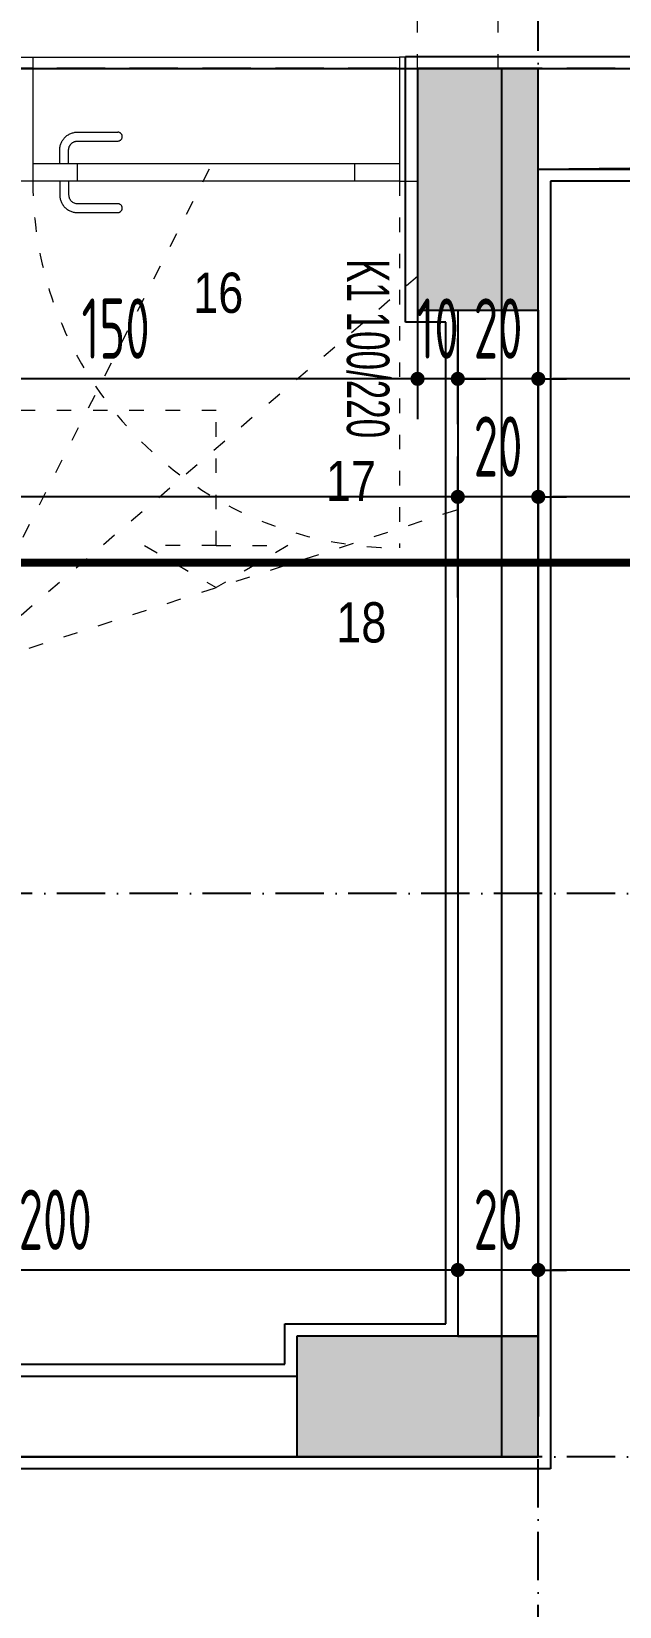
# Model space of a CAD drawing. Extents: x 41749 to 92598, y -24291 to 29432.
# Drawn here: x 53896.7 to 54042.7, y -22678.6 to -22287.1 of the extents above; entities that cross this region are included whole.
import ezdxf

# ---------------------------------------------------------------- set-up
doc = ezdxf.new("R2010")
doc.units = 0
doc.header["$MEASUREMENT"] = 0
doc.header["$PDMODE"] = 3
for name, pattern in [('ACAD_ISO03W100', [30, 12, -18]), ('ACAD_ISO10W100', [18, 12, -3, 0, -3]), ('DASHED', [0.75, 0.5, -0.25])]:
    doc.linetypes.add(name, pattern=pattern)
doc.layers.get('0').update_dxf_attribs({"linetype": 'CONTINUOUS'})
doc.layers.get('Defpoints').update_dxf_attribs({"linetype": 'CONTINUOUS'})
for name, color, linetype in [('ADAKENARI', 7, 'CONTINUOUS'), ('AKS', 10, 'CONTINUOUS'), ('DUVAR', 6, 'CONTINUOUS'), ('İÇ ÖLÇÜ', 95, 'CONTINUOUS'), ('KOLON', 5, 'CONTINUOUS'), ('MERBAS', 231, 'CONTINUOUS'), ('OLCU', 3, 'CONTINUOUS'), ('SIVA', 7, 'CONTINUOUS'), ('SıVA', 7, 'CONTINUOUS'), ('tar', 12, 'CONTINUOUS'), ('YAZI', 7, 'CONTINUOUS')]:
    doc.layers.add(name, color=color, linetype=linetype)
for name, color, linetype, lineweight in [('KAPI-ACILIM1', 13, 'ACAD_ISO03W100', 20), ('KAPI-ACILIM11', 13, 'ACAD_ISO03W100', 20), ('KAPI-GOR', 153, 'CONTINUOUS', 15), ('KAPI-KASA', 34, 'CONTINUOUS', 20)]:
    doc.layers.add(name, color=color, linetype=linetype, lineweight=lineweight)
doc.styles.add('OLCU', font='isocpeur.ttf', dxfattribs={"width": 0.59})
doc.styles.add('POZ', font='arial.ttf', dxfattribs={"width": 0.8, "height": 12.5})
doc.dimstyles.new('OLCU3', dxfattribs={"dimscale": 0.5, "dimtxt": 30, "dimasz": 7, "dimexe": 20, "dimexo": 0, "dimgap": 10, "dimtad": 1, "dimdec": 4, "dimrnd": 0.5, "dimdsep": 46, "dimtxsty": 'OLCU', "dimblk1": 'DOT', "dimblk2": 'DOT', "dimsah": 1, "dimcen": 0.09, "dimclrt": 4, "dimadec": 0, "dimazin": 0, "dimtfac": 1, "dimtdec": 4, "dimtix": 1, "dimtmove": 2, "dimatfit": 3, "dimfxl": 0, "dimtolj": 1, "dimtzin": 0, "dimarcsym": 0})

# ---------------------------------------------------------------- blocks, each defined once
blk = doc.blocks.new('DOT')
at = {"color": 0, "linetype": 'ByBlock'}
blk.add_line((-0.5, 0), (-1, 0), dxfattribs=at)
at = {"color": 0, "linetype": 'ByBlock', "const_width": 0.5}
blk.add_lwpolyline([(-0.25, 0, 1), (0.25, 0, 1)], format="xyb", close=True, dxfattribs=at)
blk = doc.blocks.new('*D2211')
at = {"layer": 'Defpoints', "color": 0, "transparency": 16777216}
for p in [(54477.54, -22316.34), (54022.54, -22373.44), (54022.54, -22373.44)]:
    blk.add_point(p, dxfattribs=at)
at = {"layer": 'İÇ ÖLÇÜ', "color": 0, "lineweight": -2, "transparency": 16777216}
for p, q in [((54477.54, -22348.44), (54477.54, -22383.44)), ((54022.54, -22373.44), (54022.54, -22363.44)), ((54474.04, -22373.44), (54026.04, -22373.44))]:
    blk.add_line(p, q, dxfattribs=at)
at = {"layer": 'İÇ ÖLÇÜ', "color": 0, "lineweight": -2, "transparency": 16777216, "xscale": 3.5, "yscale": 3.5, "zscale": 3.5, "rotation": 180}
blk.add_blockref('DOT', (54022.54, -22373.44), dxfattribs=at)
at = {"layer": 'İÇ ÖLÇÜ', "color": 0, "lineweight": -2, "transparency": 16777216, "xscale": 3.5, "yscale": 3.5, "zscale": 3.5}
blk.add_blockref('DOT', (54477.54, -22373.44), dxfattribs=at)
at = {"layer": 'İÇ ÖLÇÜ', "color": 4, "transparency": 16777216, "insert": (54250.04, -22360.94), "char_height": 15, "attachment_point": 5, "style": 'OLCU'}
blk.add_mtext('\\A1;455', dxfattribs=at)
blk = doc.blocks.new('*D2212')
at = {"layer": 'Defpoints', "color": 0, "transparency": 16777216}
for p in [(54002.54, -22373.44), (54022.54, -22373.44), (54002.54, -22384.72)]:
    blk.add_point(p, dxfattribs=at)
at = {"layer": 'İÇ ÖLÇÜ', "color": 0, "lineweight": -2, "transparency": 16777216}
for p, q in [((54002.54, -22384.72), (54002.54, -22363.44)), ((54022.54, -22373.44), (54022.54, -22363.44)), ((53999.04, -22373.44), (53995.54, -22373.44)), ((54022.54, -22373.44), (54002.54, -22373.44)), ((54026.04, -22373.44), (54029.54, -22373.44))]:
    blk.add_line(p, q, dxfattribs=at)
at = {"layer": 'İÇ ÖLÇÜ', "color": 0, "lineweight": -2, "transparency": 16777216, "xscale": 3.5, "yscale": 3.5, "zscale": 3.5}
blk.add_blockref('DOT', (54002.54, -22373.44), dxfattribs=at)
at = {"layer": 'İÇ ÖLÇÜ', "color": 0, "lineweight": -2, "transparency": 16777216, "xscale": 3.5, "yscale": 3.5, "zscale": 3.5, "rotation": 180}
blk.add_blockref('DOT', (54022.54, -22373.44), dxfattribs=at)
at = {"layer": 'İÇ ÖLÇÜ', "color": 4, "transparency": 16777216, "insert": (54012.54, -22360.94), "char_height": 15, "attachment_point": 5, "style": 'OLCU'}
blk.add_mtext('\\A1;20', dxfattribs=at)
blk = doc.blocks.new('*D2213')
at = {"layer": 'Defpoints', "color": 0, "transparency": 16777216}
for p in [(53992.54, -22333.65), (53992.54, -22373.44), (54002.54, -22384.72)]:
    blk.add_point(p, dxfattribs=at)
at = {"layer": 'İÇ ÖLÇÜ', "color": 0, "lineweight": -2, "transparency": 16777216}
for p, q in [((53992.54, -22348.44), (53992.54, -22383.44)), ((54002.54, -22384.72), (54002.54, -22363.44)), ((53989.04, -22373.44), (53985.54, -22373.44)), ((54002.54, -22373.44), (53992.54, -22373.44)), ((54006.04, -22373.44), (54009.54, -22373.44))]:
    blk.add_line(p, q, dxfattribs=at)
at = {"layer": 'İÇ ÖLÇÜ', "color": 0, "lineweight": -2, "transparency": 16777216, "xscale": 3.5, "yscale": 3.5, "zscale": 3.5}
blk.add_blockref('DOT', (53992.54, -22373.44), dxfattribs=at)
at = {"layer": 'İÇ ÖLÇÜ', "color": 0, "lineweight": -2, "transparency": 16777216, "xscale": 3.5, "yscale": 3.5, "zscale": 3.5, "rotation": 180}
blk.add_blockref('DOT', (54002.54, -22373.44), dxfattribs=at)
at = {"layer": 'İÇ ÖLÇÜ', "color": 4, "transparency": 16777216, "insert": (53997.54, -22360.94), "char_height": 15, "attachment_point": 5, "style": 'OLCU'}
blk.add_mtext('\\A1;10', dxfattribs=at)
blk = doc.blocks.new('*D2214')
at = {"layer": 'Defpoints', "color": 0, "transparency": 16777216}
for p in [(53842.54, -22308.92), (53992.54, -22333.65), (53842.54, -22373.44)]:
    blk.add_point(p, dxfattribs=at)
at = {"layer": 'İÇ ÖLÇÜ', "color": 0, "lineweight": -2, "transparency": 16777216}
for p, q in [((53842.54, -22348.44), (53842.54, -22383.44)), ((53992.54, -22348.44), (53992.54, -22383.44)), ((53989.04, -22373.44), (53846.04, -22373.44))]:
    blk.add_line(p, q, dxfattribs=at)
at = {"layer": 'İÇ ÖLÇÜ', "color": 0, "lineweight": -2, "transparency": 16777216, "xscale": 3.5, "yscale": 3.5, "zscale": 3.5, "rotation": 180}
blk.add_blockref('DOT', (53842.54, -22373.44), dxfattribs=at)
at = {"layer": 'İÇ ÖLÇÜ', "color": 0, "lineweight": -2, "transparency": 16777216, "xscale": 3.5, "yscale": 3.5, "zscale": 3.5}
blk.add_blockref('DOT', (53992.54, -22373.44), dxfattribs=at)
at = {"layer": 'İÇ ÖLÇÜ', "color": 4, "transparency": 16777216, "insert": (53917.54, -22360.94), "char_height": 15, "attachment_point": 5, "style": 'OLCU'}
blk.add_mtext('\\A1;150', dxfattribs=at)
blk = doc.blocks.new('*D2219')
at = {"layer": 'Defpoints', "color": 0, "transparency": 16777216}
for p in [(54477.54, -22383.44), (54022.54, -22402.77), (54022.54, -22439.49)]:
    blk.add_point(p, dxfattribs=at)
at = {"layer": 'İÇ ÖLÇÜ', "color": 0, "lineweight": -2, "transparency": 16777216}
for p, q in [((54477.54, -22383.44), (54477.54, -22412.77)), ((54022.54, -22427.77), (54022.54, -22392.77)), ((54474.04, -22402.77), (54026.04, -22402.77))]:
    blk.add_line(p, q, dxfattribs=at)
at = {"layer": 'İÇ ÖLÇÜ', "color": 0, "lineweight": -2, "transparency": 16777216, "xscale": 3.5, "yscale": 3.5, "zscale": 3.5, "rotation": 180}
blk.add_blockref('DOT', (54022.54, -22402.77), dxfattribs=at)
at = {"layer": 'İÇ ÖLÇÜ', "color": 0, "lineweight": -2, "transparency": 16777216, "xscale": 3.5, "yscale": 3.5, "zscale": 3.5}
blk.add_blockref('DOT', (54477.54, -22402.77), dxfattribs=at)
at = {"layer": 'İÇ ÖLÇÜ', "color": 4, "transparency": 16777216, "insert": (54250.04, -22390.27), "char_height": 15, "attachment_point": 5, "style": 'OLCU'}
blk.add_mtext('\\A1;455', dxfattribs=at)
blk = doc.blocks.new('*D2220')
at = {"layer": 'Defpoints', "color": 0, "transparency": 16777216}
for p in [(54002.54, -22402.77), (54022.54, -22439.49), (54002.54, -22459.97)]:
    blk.add_point(p, dxfattribs=at)
at = {"layer": 'İÇ ÖLÇÜ', "color": 0, "lineweight": -2, "transparency": 16777216}
for p, q in [((54002.54, -22427.77), (54002.54, -22392.77)), ((54022.54, -22427.77), (54022.54, -22392.77)), ((53999.04, -22402.77), (53995.54, -22402.77)), ((54022.54, -22402.77), (54002.54, -22402.77)), ((54026.04, -22402.77), (54029.54, -22402.77))]:
    blk.add_line(p, q, dxfattribs=at)
at = {"layer": 'İÇ ÖLÇÜ', "color": 0, "lineweight": -2, "transparency": 16777216, "xscale": 3.5, "yscale": 3.5, "zscale": 3.5}
blk.add_blockref('DOT', (54002.54, -22402.77), dxfattribs=at)
at = {"layer": 'İÇ ÖLÇÜ', "color": 0, "lineweight": -2, "transparency": 16777216, "xscale": 3.5, "yscale": 3.5, "zscale": 3.5, "rotation": 180}
blk.add_blockref('DOT', (54022.54, -22402.77), dxfattribs=at)
at = {"layer": 'İÇ ÖLÇÜ', "color": 4, "transparency": 16777216, "insert": (54012.54, -22390.27), "char_height": 15, "attachment_point": 5, "style": 'OLCU'}
blk.add_mtext('\\A1;20', dxfattribs=at)
blk = doc.blocks.new('*D2221')
at = {"layer": 'Defpoints', "color": 0, "transparency": 16777216}
for p in [(53632.54, -22402.77), (53632.54, -22459.97), (54002.54, -22459.97)]:
    blk.add_point(p, dxfattribs=at)
at = {"layer": 'İÇ ÖLÇÜ', "color": 0, "lineweight": -2, "transparency": 16777216}
for p, q in [((53632.54, -22427.77), (53632.54, -22392.77)), ((54002.54, -22427.77), (54002.54, -22392.77)), ((53999.04, -22402.77), (53636.04, -22402.77))]:
    blk.add_line(p, q, dxfattribs=at)
at = {"layer": 'İÇ ÖLÇÜ', "color": 0, "lineweight": -2, "transparency": 16777216, "xscale": 3.5, "yscale": 3.5, "zscale": 3.5, "rotation": 180}
blk.add_blockref('DOT', (53632.54, -22402.77), dxfattribs=at)
at = {"layer": 'İÇ ÖLÇÜ', "color": 0, "lineweight": -2, "transparency": 16777216, "xscale": 3.5, "yscale": 3.5, "zscale": 3.5}
blk.add_blockref('DOT', (54002.54, -22402.77), dxfattribs=at)
at = {"layer": 'İÇ ÖLÇÜ', "color": 4, "transparency": 16777216, "insert": (53794.75, -22390.27), "char_height": 15, "attachment_point": 5, "style": 'OLCU'}
blk.add_mtext('\\A1;370', dxfattribs=at)
blk = doc.blocks.new('*D2234')
at = {"layer": 'Defpoints', "color": 0, "transparency": 16777216}
for p in [(54022.54, -22587.94), (54022.54, -22594.93), (54492.54, -22611.87)]:
    blk.add_point(p, dxfattribs=at)
at = {"layer": 'İÇ ÖLÇÜ', "color": 0, "lineweight": -2, "transparency": 16777216}
for p, q in [((54492.54, -22611.87), (54492.54, -22584.93)), ((54022.54, -22587.94), (54022.54, -22604.93)), ((54489.04, -22594.93), (54026.04, -22594.93))]:
    blk.add_line(p, q, dxfattribs=at)
at = {"layer": 'İÇ ÖLÇÜ', "color": 0, "lineweight": -2, "transparency": 16777216, "xscale": 3.5, "yscale": 3.5, "zscale": 3.5, "rotation": 180}
blk.add_blockref('DOT', (54022.54, -22594.93), dxfattribs=at)
at = {"layer": 'İÇ ÖLÇÜ', "color": 0, "lineweight": -2, "transparency": 16777216, "xscale": 3.5, "yscale": 3.5, "zscale": 3.5}
blk.add_blockref('DOT', (54492.54, -22594.93), dxfattribs=at)
at = {"layer": 'İÇ ÖLÇÜ', "color": 4, "transparency": 16777216, "insert": (54257.54, -22582.43), "char_height": 15, "attachment_point": 5, "style": 'OLCU'}
blk.add_mtext('\\A1;470', dxfattribs=at)
blk = doc.blocks.new('*D2235')
at = {"layer": 'Defpoints', "color": 0, "transparency": 16777216}
for p in [(54002.54, -22565.25), (54022.54, -22587.94), (54002.54, -22594.93)]:
    blk.add_point(p, dxfattribs=at)
at = {"layer": 'İÇ ÖLÇÜ', "color": 0, "lineweight": -2, "transparency": 16777216}
for p, q in [((54002.54, -22569.93), (54002.54, -22604.93)), ((54022.54, -22587.94), (54022.54, -22604.93)), ((53999.04, -22594.93), (53995.54, -22594.93)), ((54022.54, -22594.93), (54002.54, -22594.93)), ((54026.04, -22594.93), (54029.54, -22594.93))]:
    blk.add_line(p, q, dxfattribs=at)
at = {"layer": 'İÇ ÖLÇÜ', "color": 0, "lineweight": -2, "transparency": 16777216, "xscale": 3.5, "yscale": 3.5, "zscale": 3.5}
blk.add_blockref('DOT', (54002.54, -22594.93), dxfattribs=at)
at = {"layer": 'İÇ ÖLÇÜ', "color": 0, "lineweight": -2, "transparency": 16777216, "xscale": 3.5, "yscale": 3.5, "zscale": 3.5, "rotation": 180}
blk.add_blockref('DOT', (54022.54, -22594.93), dxfattribs=at)
at = {"layer": 'İÇ ÖLÇÜ', "color": 4, "transparency": 16777216, "insert": (54012.54, -22582.43), "char_height": 15, "attachment_point": 5, "style": 'OLCU'}
blk.add_mtext('\\A1;20', dxfattribs=at)
blk = doc.blocks.new('*D2236')
at = {"layer": 'Defpoints', "color": 0, "transparency": 16777216}
for p in [(53802.54, -22561.34), (54002.54, -22565.25), (53802.54, -22594.93)]:
    blk.add_point(p, dxfattribs=at)
at = {"layer": 'İÇ ÖLÇÜ', "color": 0, "lineweight": -2, "transparency": 16777216}
for p, q in [((53802.54, -22569.93), (53802.54, -22604.93)), ((54002.54, -22569.93), (54002.54, -22604.93)), ((53999.04, -22594.93), (53806.04, -22594.93))]:
    blk.add_line(p, q, dxfattribs=at)
at = {"layer": 'İÇ ÖLÇÜ', "color": 0, "lineweight": -2, "transparency": 16777216, "xscale": 3.5, "yscale": 3.5, "zscale": 3.5, "rotation": 180}
blk.add_blockref('DOT', (53802.54, -22594.93), dxfattribs=at)
at = {"layer": 'İÇ ÖLÇÜ', "color": 0, "lineweight": -2, "transparency": 16777216, "xscale": 3.5, "yscale": 3.5, "zscale": 3.5}
blk.add_blockref('DOT', (54002.54, -22594.93), dxfattribs=at)
at = {"layer": 'İÇ ÖLÇÜ', "color": 4, "transparency": 16777216, "insert": (53902.54, -22582.43), "char_height": 15, "attachment_point": 5, "style": 'OLCU'}
blk.add_mtext('\\A1;200', dxfattribs=at)
blk = doc.blocks.new('*D2361')
at = {"layer": 'Defpoints', "color": 0, "transparency": 16777216}
for p in [(53992.54, -22107.72), (53842.54, -22296.34), (53992.54, -22311.26)]:
    blk.add_point(p, dxfattribs=at)
at = {"layer": 'OLCU', "color": 0, "lineweight": -2, "transparency": 16777216}
for p, q in [((53842.54, -22132.72), (53842.54, -22097.72)), ((53992.54, -22132.72), (53992.54, -22097.72)), ((53846.04, -22107.72), (53989.04, -22107.72))]:
    blk.add_line(p, q, dxfattribs=at)
at = {"layer": 'OLCU', "color": 0, "lineweight": -2, "transparency": 16777216, "xscale": 3.5, "yscale": 3.5, "zscale": 3.5, "rotation": 180}
blk.add_blockref('DOT', (53842.54, -22107.72), dxfattribs=at)
at = {"layer": 'OLCU', "color": 0, "lineweight": -2, "transparency": 16777216, "xscale": 3.5, "yscale": 3.5, "zscale": 3.5}
blk.add_blockref('DOT', (53992.54, -22107.72), dxfattribs=at)
at = {"layer": 'OLCU', "color": 4, "transparency": 16777216, "insert": (53917.54, -22095.22), "char_height": 15, "attachment_point": 5, "style": 'OLCU'}
blk.add_mtext('\\A1;150', dxfattribs=at)
blk = doc.blocks.new('*D2362')
at = {"layer": 'Defpoints', "color": 0, "transparency": 16777216}
for p in [(54497.54, -22107.72), (53992.54, -22311.26), (54497.54, -22311.26)]:
    blk.add_point(p, dxfattribs=at)
at = {"layer": 'OLCU', "color": 0, "lineweight": -2, "transparency": 16777216}
for p, q in [((53992.54, -22132.72), (53992.54, -22097.72)), ((54497.54, -22132.72), (54497.54, -22097.72)), ((53996.04, -22107.72), (54494.04, -22107.72))]:
    blk.add_line(p, q, dxfattribs=at)
at = {"layer": 'OLCU', "color": 0, "lineweight": -2, "transparency": 16777216, "xscale": 3.5, "yscale": 3.5, "zscale": 3.5, "rotation": 180}
blk.add_blockref('DOT', (53992.54, -22107.72), dxfattribs=at)
at = {"layer": 'OLCU', "color": 0, "lineweight": -2, "transparency": 16777216, "xscale": 3.5, "yscale": 3.5, "zscale": 3.5}
blk.add_blockref('DOT', (54497.54, -22107.72), dxfattribs=at)
at = {"layer": 'OLCU', "color": 4, "transparency": 16777216, "insert": (54245.04, -22095.22), "char_height": 15, "attachment_point": 5, "style": 'OLCU'}
blk.add_mtext('\\A1;505', dxfattribs=at)
blk = doc.blocks.new('*D2363')
at = {"layer": 'Defpoints', "color": 0, "transparency": 16777216}
for p in [(52732.54, -22074.62), (54497.54, -22132.72), (52732.54, -22296.34)]:
    blk.add_point(p, dxfattribs=at)
at = {"layer": 'OLCU', "color": 0, "lineweight": -2, "transparency": 16777216}
for p, q in [((52732.54, -22099.62), (52732.54, -22064.62)), ((54497.54, -22099.62), (54497.54, -22064.62)), ((54494.04, -22074.62), (52736.04, -22074.62))]:
    blk.add_line(p, q, dxfattribs=at)
at = {"layer": 'OLCU', "color": 0, "lineweight": -2, "transparency": 16777216, "xscale": 3.5, "yscale": 3.5, "zscale": 3.5, "rotation": 180}
blk.add_blockref('DOT', (52732.54, -22074.62), dxfattribs=at)
at = {"layer": 'OLCU', "color": 0, "lineweight": -2, "transparency": 16777216, "xscale": 3.5, "yscale": 3.5, "zscale": 3.5}
blk.add_blockref('DOT', (54497.54, -22074.62), dxfattribs=at)
at = {"layer": 'OLCU', "color": 4, "transparency": 16777216, "insert": (53615.04, -22062.12), "char_height": 15, "attachment_point": 5, "style": 'OLCU'}
blk.add_mtext('\\A1;1765', dxfattribs=at)

msp = doc.modelspace()

# ---------------------------------------------------------------- hatches: boundary and pattern name
at = {"layer": 'tar'}
h = msp.add_hatch(dxfattribs=at)
h.set_pattern_fill('ANSI33', color=256, scale=40, style=0)
h.paths.add_polyline_path([(52927.53676, -22296.33978), (52897.53676, -22296.33978), (52897.53676, -22356.33978), (52927.53676, -22356.33978)])
h.paths.add_polyline_path([(53452.53676, -22296.33978), (53442.53676, -22296.33978), (53432.53676, -22296.33978), (53432.53676, -22501.33978), (53452.53676, -22501.33978)])
h.paths.add_polyline_path([(53632.53676, -22296.33978), (53622.53676, -22296.33978), (53612.53676, -22296.33978), (53612.53676, -22501.33978), (53632.53676, -22501.33978)])
h.paths.add_polyline_path([(53992.53676, -22356.33978), (54022.53676, -22356.33978), (54022.53676, -22296.33978), (53992.53676, -22296.33978)])
h.paths.add_polyline_path([(54342.38823, -22296.33978), (54342.38823, -22326.33978), (54401.38823, -22326.33978), (54401.38823, -22296.33978)])
h.paths.add_polyline_path([(52927.53676, -22581.33978), (52897.53676, -22581.33978), (52897.53676, -22641.33978), (52927.53676, -22641.33978)])
h.paths.add_polyline_path([(53612.53676, -22611.33978), (53612.53676, -22641.33978), (53672.53676, -22641.33978), (53672.53676, -22611.33978)])
h.paths.add_polyline_path([(54022.53676, -22641.33978), (54022.53676, -22611.33978), (53962.53676, -22611.33978), (53962.53676, -22641.33978)])
h.paths.add_polyline_path([(52927.53676, -23111.33978), (52927.53676, -23081.33978), (52867.53676, -23081.33978), (52867.53676, -23111.33978)])
h.paths.add_polyline_path([(53352.53676, -23156.33973), (53322.53676, -23156.33973), (53322.53676, -23216.33973), (53352.53676, -23216.33973)])
h.paths.add_polyline_path([(53852.53676, -23156.33973), (53822.53676, -23156.33973), (53822.53676, -23216.33973), (53852.53676, -23216.33973)])
h.paths.add_polyline_path([(54341.38823, -23081.33978), (54341.38823, -23111.33978), (54401.38823, -23111.33978), (54401.38823, -23081.33978)])

# ---------------------------------------------------------------- linework, layer by layer
at = {"layer": 'ADAKENARI'}
msp.add_lwpolyline([(53442.53676, -22296.33978), (54013.35869, -22296.33978), (54013.35869, -22641.33978), (53442.53676, -22641.33978)], close=True, dxfattribs=at)
at = {"layer": 'AKS', "linetype": 'ACAD_ISO10W100'}
for p, q in [((54022.53676, -24011.44639), (54022.53676, -21978.06351)), ((54874.22491, -22296.33978), (52118.01207, -22296.33978)), ((54874.22491, -22501.33978), (52118.01207, -22501.33978)), ((54874.22491, -22641.33978), (52118.01207, -22641.33978))]:
    msp.add_line(p, q, dxfattribs=at)
at = {"layer": 'Defpoints'}
msp.add_lwpolyline([(52757.53676, -22321.33978), (53212.53676, -22321.33978), (53212.53676, -22551.33978), (53432.53676, -22551.33978), (53432.53676, -22641.33978), (54022.53676, -22641.33978), (54022.53676, -22321.33978), (54477.53676, -22316.33978), (54487.53676, -22966.09965), (54331.87856, -23201.28472), (54301.87856, -23201.28472), (54301.87856, -23211.33978), (53077.58132, -23211.29363), (52762.93707, -23168.44382), (52764.96116, -23153.58102), (52757.53676, -23152.56992), (52757.53676, -22321.33978)], close=True, dxfattribs=at)
at = {"layer": 'DUVAR'}
for p, q in [((54022.53676, -22296.33978), (54341.38823, -22296.33978)), ((54022.53676, -22321.33978), (54341.38823, -22321.33978)), ((54002.53676, -22356.33978), (54002.53676, -22611.33978)), ((54022.53676, -22356.33978), (54022.53676, -22611.33978)), ((54002.53676, -22611.33978), (54022.53676, -22611.33978)), ((53672.53676, -22621.33978), (53962.53676, -22621.33978)), ((53672.53676, -22641.33978), (53962.53676, -22641.33978))]:
    msp.add_line(p, q, dxfattribs=at)
at = {"layer": 'KAPI-ACILIM1', "ltscale": 0.3}
for p, q in [((53940.78853, -22321.33978), (53882.5969, -22436.33978)), ((53988.09231, -22324.33978), (53988.09231, -22415.45089)), ((53992.53676, -22347.9813), (53887.53676, -22437.78687)), ((53887.53676, -22443.10597), (54002.53676, -22405.91718)), ((53942.53676, -22414.82477), (53924.73076, -22414.82477)), ((53924.73076, -22414.82477), (53942.53676, -22425.32003)), ((53942.53676, -22414.82477), (53960.34276, -22414.82477)), ((53960.34276, -22414.82477), (53942.53676, -22425.32003))]:
    msp.add_line(p, q, dxfattribs=at)
for points in [[(54012.53676, -22296.33978), (54012.53676, -22156.33978), (53612.53676, -22156.33978), (53612.53676, -22296.33978)], [(53992.53676, -22296.33978), (53992.53676, -22176.33978), (53632.53676, -22176.33978), (53632.53676, -22296.33978)], [(53992.53676, -22296.33978), (53992.53676, -22176.33978), (53632.53676, -22176.33978), (53632.53676, -22296.33978)], [(53942.53676, -22414.82477), (53942.53676, -22381.33978), (53820.03676, -22381.33978)]]:
    msp.add_lwpolyline(points, dxfattribs=at)
msp.add_ellipse((53988.09231, -22324.33978), major_axis=(-64.42528, -64.42528), ratio=1, start_param=-0.785398163, end_param=0.785398163, dxfattribs=at)
at = {"layer": 'KAPI-ACILIM11'}
for p, q in [((53908.09231, -22312.11756), (53918.09231, -22312.11756)), ((53903.64787, -22319.89534), (53903.64787, -22316.562)), ((53905.87009, -22319.89534), (53905.87009, -22316.562)), ((53908.09231, -22314.33978), (53918.09231, -22314.33978)), ((53903.64787, -22319.89534), (53903.64787, -22319.062)), ((53905.87009, -22319.89534), (53905.87009, -22319.062)), ((53903.64787, -22324.33978), (53903.64787, -22327.67312)), ((53905.87009, -22324.33978), (53905.87009, -22327.67312)), ((53908.09231, -22329.89534), (53918.09231, -22329.89534)), ((53908.09231, -22332.11756), (53918.09231, -22332.11756))]:
    msp.add_line(p, q, dxfattribs=at)
for centre in [(53918.09231, -22313.22867), (53918.09231, -22331.00645)]:
    msp.add_arc(centre, 1.11111, 270, 90, dxfattribs=at)
at = {"layer": 'KAPI-ACILIM11', "extrusion": (0, 0, -1)}
for major_axis, start_param, end_param in [((3.1427, 3.1427), 3.926990817, 5.497787144), ((-1.57135, 1.57135), 5.497787144, 7.068583471)]:
    msp.add_ellipse((53908.09231, -22316.562), major_axis=major_axis, ratio=1, start_param=start_param, end_param=end_param, dxfattribs=at)
at = {"layer": 'KAPI-ACILIM11'}
for major_axis, start_param, end_param in [((-3.1427, 3.1427), 0.785398163, 2.35619449), ((-1.57135, -1.57135), -0.785398163, 0.785398163)]:
    msp.add_ellipse((53908.09231, -22327.67312), major_axis=major_axis, ratio=1, start_param=start_param, end_param=end_param, dxfattribs=at)
at = {"layer": 'KAPI-GOR'}
msp.add_line((53896.9812, -22293.50648), (53988.09231, -22293.50648), dxfattribs=at)
at = {"layer": 'KAPI-KASA'}
for p, q in [((53893.08776, -22293.50648), (53896.9812, -22293.50648)), ((53896.9812, -22293.50648), (53896.9812, -22324.33978)), ((53988.09231, -22293.50648), (53988.09231, -22324.33978)), ((53992.53676, -22293.50648), (53988.09231, -22293.50648)), ((53896.9812, -22319.89534), (53988.09231, -22319.89534)), ((53908.09231, -22324.33978), (53908.09231, -22319.89534)), ((53976.9812, -22324.33978), (53976.9812, -22319.89534)), ((53896.9812, -22324.33978), (53893.08776, -22324.33978)), ((53988.09231, -22324.33978), (53896.9812, -22324.33978)), ((53988.09231, -22324.33978), (53988.09231, -22324.33978)), ((53988.09231, -22324.33978), (53992.53676, -22324.33978))]:
    msp.add_line(p, q, dxfattribs=at)
at = {"layer": 'KOLON'}
for p, q in [((54022.53676, -22296.33978), (53992.53676, -22296.33978)), ((53992.53676, -22296.33978), (53992.53676, -22356.33978)), ((54022.53676, -22296.33978), (54002.53676, -22296.33978)), ((54002.53676, -22296.33978), (54022.53676, -22296.33978)), ((54022.53676, -22356.33978), (54022.53676, -22296.33978)), ((54022.53676, -22356.33978), (54022.53676, -22296.33978)), ((53992.53676, -22356.33978), (54022.53676, -22356.33978)), ((53962.53676, -22611.33978), (53962.53676, -22641.33978)), ((54022.53676, -22611.33978), (53962.53676, -22611.33978)), ((54022.53676, -22611.33978), (54022.53676, -22631.33978)), ((54022.53676, -22641.33978), (54022.53676, -22611.33978)), ((53962.53676, -22641.33978), (54022.53676, -22641.33978))]:
    msp.add_line(p, q, dxfattribs=at)
at = {"layer": 'MERBAS', "linetype": 'DASHED', "ltscale": 40, "const_width": 2}
msp.add_lwpolyline([(52603.2773, -22419.08917), (54665.0464, -22419.08917)], dxfattribs=at)
at = {"layer": 'SIVA'}
msp.add_line((53989.53676, -22324.50648), (53989.53676, -22324.33978), dxfattribs=at)
at = {"layer": 'SıVA'}
for p, q in [((53989.53676, -22359.33978), (53989.53676, -22293.33978)), ((53989.53676, -22293.33978), (54022.53676, -22293.33978)), ((54022.53676, -22293.33978), (54341.38823, -22293.33978)), ((54339.38823, -22324.33978), (54025.53676, -22324.33978)), ((54025.53676, -22324.33978), (54025.53676, -22356.33978)), ((53999.53676, -22359.33978), (53989.53676, -22359.33978)), ((53999.53676, -22608.33978), (53999.53676, -22359.33978)), ((54025.53676, -22356.33978), (54025.53676, -22611.33978)), ((53959.53676, -22618.33978), (53959.53676, -22608.33978)), ((53959.53676, -22608.33978), (53999.53676, -22608.33978)), ((54025.53676, -22611.33978), (54025.53676, -22644.33978)), ((53675.53676, -22618.33978), (53959.53676, -22618.33978)), ((53962.53676, -22644.33978), (53672.53676, -22644.33978)), ((54025.53676, -22644.33978), (53962.53676, -22644.33978))]:
    msp.add_line(p, q, dxfattribs=at)

# ---------------------------------------------------------------- texts
at = {"layer": 'YAZI', "insert": (53980.18416, -22365.9218), "char_height": 10.56, "width": 183.750336, "attachment_point": 5, "rotation": 270, "style": 'OLCU'}
msp.add_mtext('{\\fArial|b0|i0|c162|p34;K1 100/220}', dxfattribs=at)
at = {"layer": 'YAZI', "char_height": 10, "width": 33.9177331, "attachment_point": 5, "style": 'POZ'}
for s, insert in [('16', (53943.02674, -22352.10727)), ('17', (53975.99379, -22398.81607)), ('18', (53978.57914, -22434.03073))]:
    msp.add_mtext(s, dxfattribs=dict(at, insert=insert))

# ---------------------------------------------------------------- dimensions: what is measured, and where the dimension line sits
at = {"layer": 'İÇ ÖLÇÜ'}
for base, p1, p2, picture, middle in [((53842.53676, -22373.44046), (53992.53676, -22333.65002), (53842.53676, -22308.92313), '*D2214', (53917.53676, -22360.94046)), ((54022.53676, -22373.44046), (54477.53676, -22316.33978), (54022.53676, -22373.44046), '*D2211', (54250.03676, -22360.94046)), ((53992.53676, -22373.44046), (54002.53676, -22384.72353), (53992.53676, -22333.65002), '*D2213', (53997.53676, -22360.94046)), ((54002.53676, -22373.44046), (54022.53676, -22373.44046), (54002.53676, -22384.72353), '*D2212', (54012.53676, -22360.94046)), ((54002.53676, -22402.7737), (54022.53676, -22439.49356), (54002.53676, -22459.97028), '*D2220', (54012.53676, -22390.2737)), ((54022.53676, -22402.7737), (54477.53676, -22383.44046), (54022.53676, -22439.49356), '*D2219', (54250.03676, -22390.2737)), ((53802.53676, -22594.926), (54002.53676, -22565.25056), (53802.53676, -22561.33978), '*D2236', (53902.53676, -22582.426)), ((54002.53676, -22594.926), (54022.53676, -22587.94415), (54002.53676, -22565.25056), '*D2235', (54012.53676, -22582.426)), ((54022.53676, -22594.926), (54492.53676, -22611.87205), (54022.53676, -22587.94415), '*D2234', (54257.53676, -22582.426))]:
    dim = msp.add_linear_dim(base=base, p1=p1, p2=p2, dimstyle='OLCU3', dxfattribs=at)
    dim.commit()
    dim.dimension.update_dxf_attribs({"geometry": picture, "text_midpoint": middle})
dim = msp.add_linear_dim(base=(53632.53676, -22402.7737), p1=(54002.53676, -22459.97028), p2=(53632.53676, -22459.97028), dimstyle='OLCU3', dxfattribs=at)
dim.commit()
dim.dimension.update_dxf_attribs({"geometry": '*D2221', "text_midpoint": (53794.7498, -22390.2737), "dimtype": 160})
at = {"layer": 'OLCU'}
for base, p1, p2, picture, middle in [((52732.53676, -22074.62131), (54497.53676, -22132.71509), (52732.53676, -22296.33978), '*D2363', (53615.03676, -22062.12131)), ((53992.53676, -22107.71509), (53842.53676, -22296.33978), (53992.53676, -22311.25997), '*D2361', (53917.53676, -22095.21509)), ((54497.53676, -22107.71509), (53992.53676, -22311.25997), (54497.53676, -22311.25997), '*D2362', (54245.03676, -22095.21509))]:
    dim = msp.add_linear_dim(base=base, p1=p1, p2=p2, dimstyle='OLCU3', dxfattribs=at)
    dim.commit()
    dim.dimension.update_dxf_attribs({"geometry": picture, "text_midpoint": middle})

doc.saveas('drawing.dxf')
